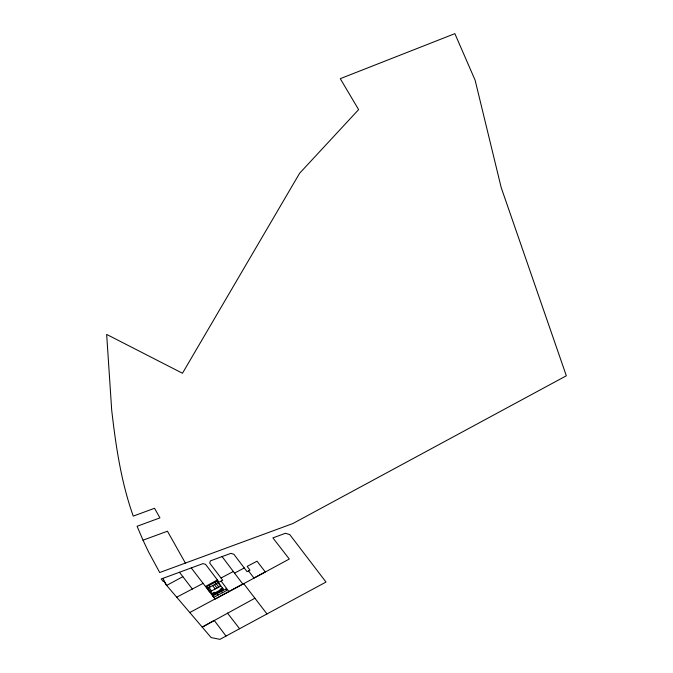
<?xml version="1.0" encoding="UTF-8"?>
<svg xmlns="http://www.w3.org/2000/svg" width="673" height="673" viewBox="0 0 673 673"><rect width="100%" height="100%" fill="white"/><g stroke="black" fill="none" stroke-linecap="round" stroke-linejoin="round"><path stroke-width="1.01" d="M191.258 567.919L215.15 599.13L289.306 559.027L272.893 537.895L285.411 533.285L289.726 534.564L326.001 582.052L219.936 639.35L211.137 637.575L166.281 584.98L163.96 581.236L163.312 581.489L161.175 578.99L203.002 563.604L205.585 564.378L219.104 582.179L222.721 580.235L209.724 563.108L210.355 560.895L230.839 553.357L233.868 554.258L247.067 571.655L249.969 570.098L247.159 566.397L257.036 561.189L265.288 571.941L253.931 578.057L248.522 570.872M189.778 612.539L243.651 583.584L266.971 613.944M254.899 598.23L202.22 627.127L214.241 620.43L226.019 636.069M205.534 586.402L217.387 579.916M182.854 576.677L166.66 585.426L162.858 578.368M176.696 597.203L203.17 583.34M221.03 578.006L233.312 571.495M234.549 573.118L244.274 567.97M218.363 582.549L207.149 588.496L209.707 591.895L220.609 586.124L218.06 582.734M211.961 593.536L214.292 592.299L214.763 592.921M222.443 587.992L220.105 589.22L220.576 589.851M212.424 594.158L222.906 588.614M143.021 540.183L148.329 551.456L159.703 572.53L292.805 523.56L566.338 375.778L501.225 187.666L475.121 80.205L454.872 33.65L340.277 78.665L358.616 109.615L299.611 173.264L182.476 373.246L106.662 334.414L111.693 410.109C115.823 445.93 121.115 482.011 133.254 516.107L154.538 508.283L159.938 517.874L137.09 526.278L143.021 540.183L167.442 531.199L185.403 563.082M227.44 613.061L239.596 628.733M179.455 572.26L192.402 589.077M222.073 556.579L242.793 584.046M216.243 583.693L218.792 587.092M214.956 582.355L216.025 583.785M221.493 591.357L222.519 592.72M214.426 584.652L216.975 588.051M212.592 585.603L215.158 589.01M217.135 593.662L218.153 595.025M209.135 585.434L210.212 586.864M208.958 587.521L211.524 590.936M221.139 581.085L229.089 591.752M217.286 581.127L206.804 586.671L213.03 594.957L223.512 589.413L217.286 581.127M225.859 589.052L212.769 595.975L213.787 597.33L226.877 590.406L225.859 589.052"/></g></svg>
